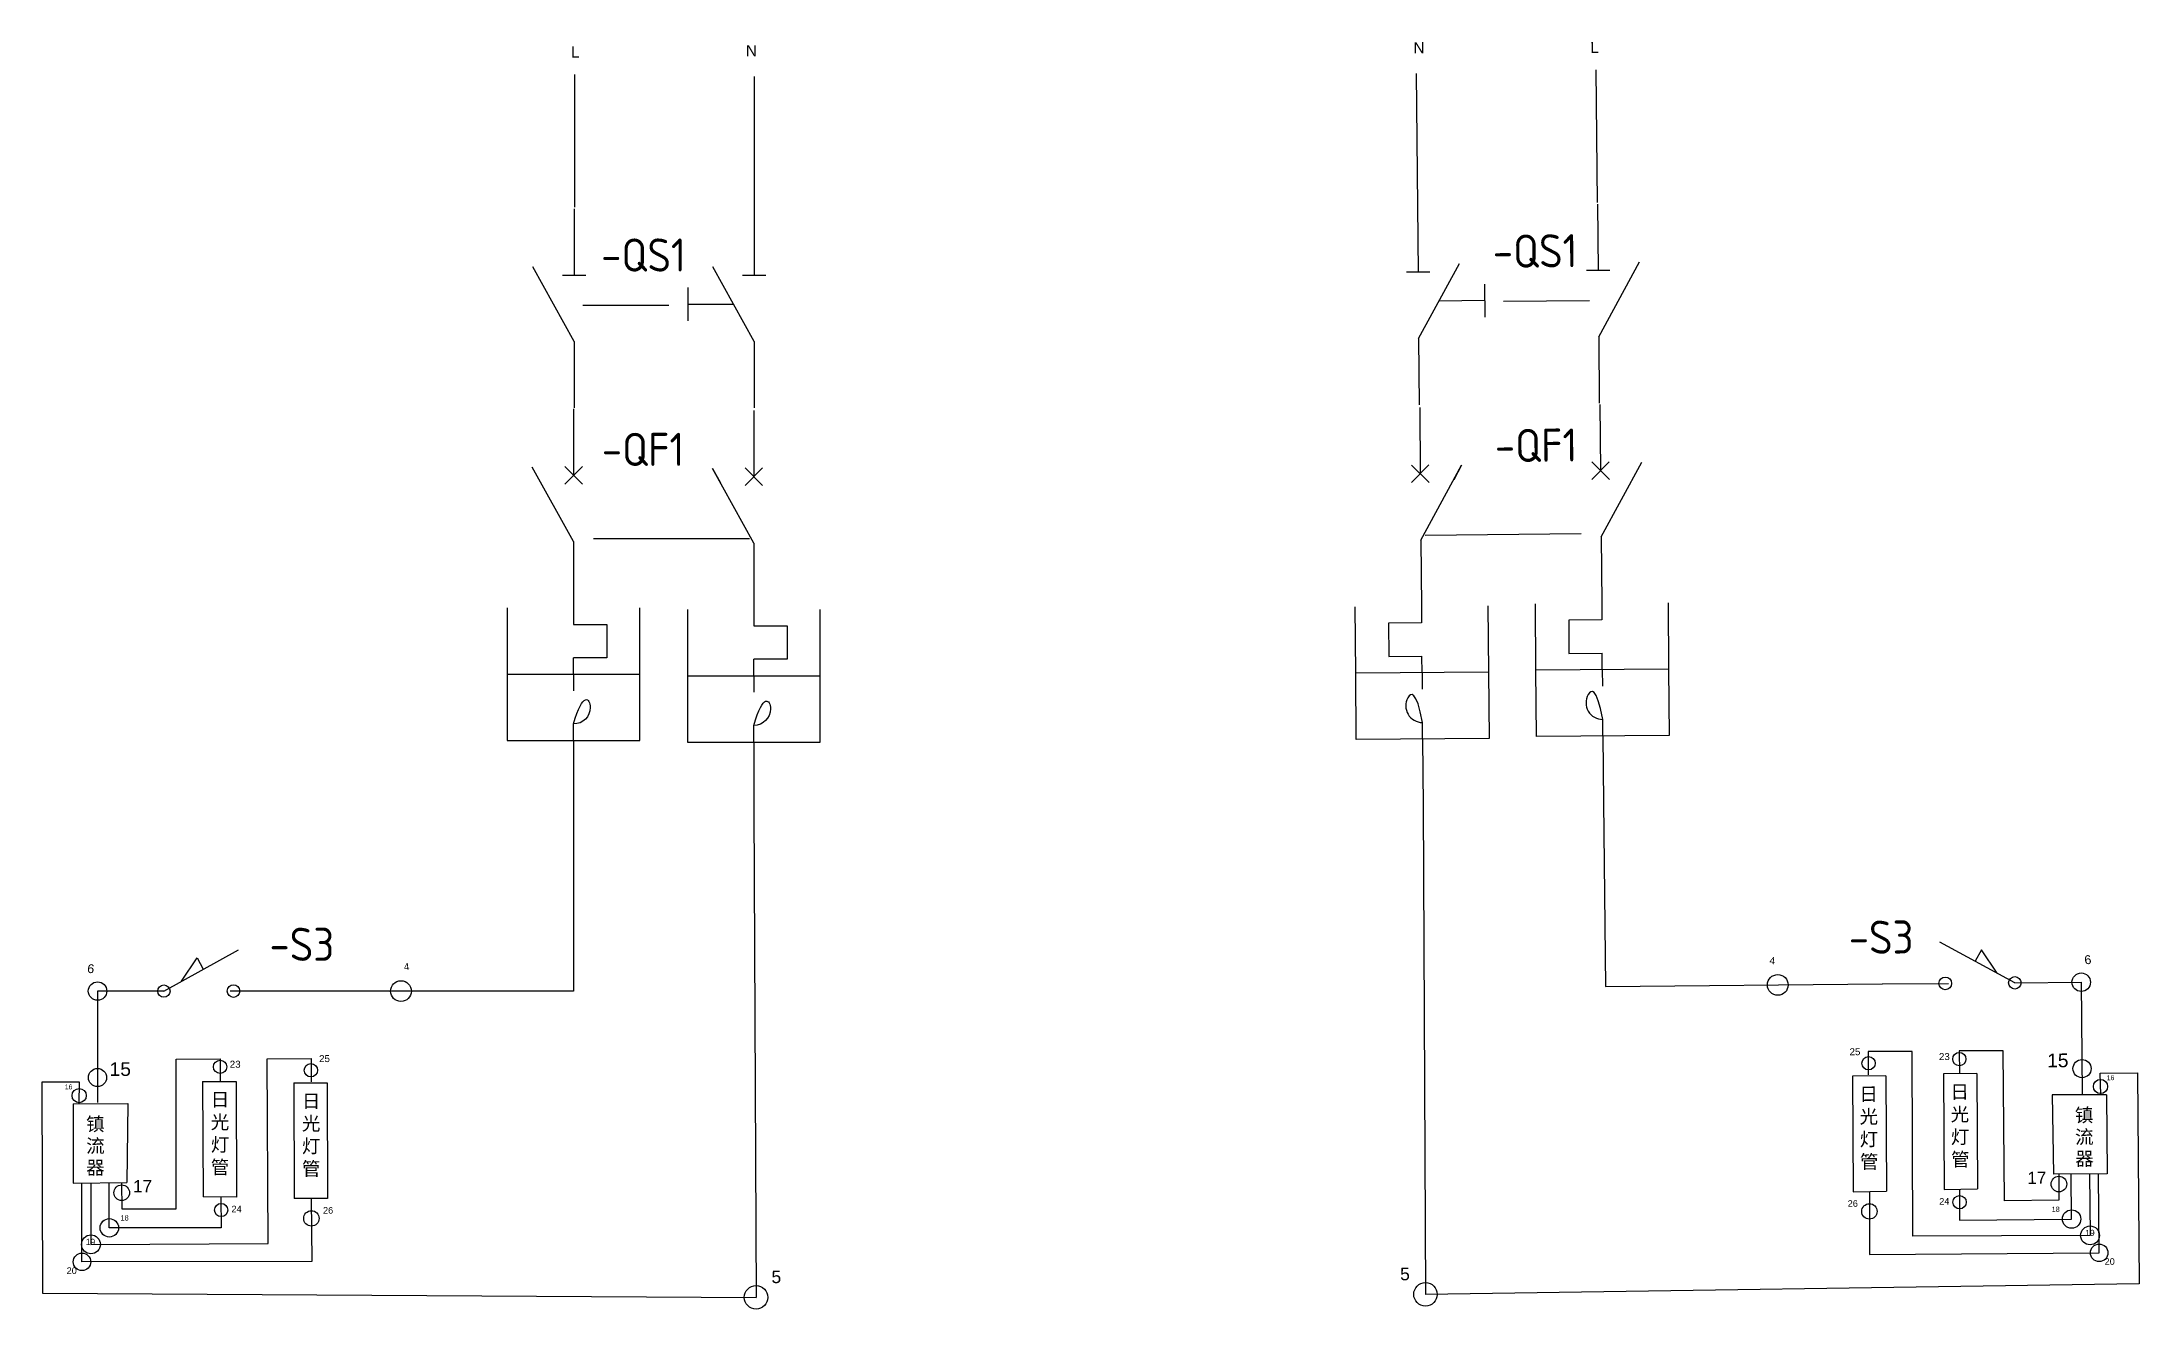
# Model space of a CAD drawing. Header units: millimetres. Extents: x 15164362800.9 to 15164362816.7, y 6890804910.8 to 6890804920.3.
import ezdxf
from ezdxf.enums import TextEntityAlignment as Align

# ---------------------------------------------------------------- set-up
doc = ezdxf.new("R2010")
doc.units = ezdxf.units.MM
for name, color, linetype in [('LINK', 9, 'Continuous'), ('SYMS', 7, 'Continuous'), ('TAGS', 51, 'Continuous')]:
    doc.layers.add(name, color=color, linetype=linetype)
doc.styles.get("Standard").update_dxf_attribs({"font": 'arial.ttf'})
doc.styles.add('WD_IEC', font='isocp2.shx', dxfattribs={"width": 0.9})

# ---------------------------------------------------------------- blocks, each defined once
blk = doc.blocks.new('VDS11Q65')
for p, q in [((0, 7.5), (0, 2.5)), ((0, -2.5), (-3.12, 3.13)), ((-0.88, 2.5), (0.88, 2.5)), ((-5, 1.56), (-5, -0.94)), ((-5, 0.31), (-1.56, 0.31)), ((0, -2.5), (0, -7.5))]:
    blk.add_line(p, q)
at = {"style": 'WD_IEC'}
for tag, p in [('INST', (-8, 10.5)), ('LOC', (-8, 7)), ('TAG1', (-8, 2.77)), ('RATING1', (-8, -6.35)), ('DESC1', (-8, -14.35)), ('DESC2', (-8, -17.85)), ('DESC3', (-8, -21.35))]:
    blk.add_attdef(tag, text='', height=2.5, dxfattribs=at).set_placement(p, align=Align.RIGHT)
at = {"style": 'WD_IEC', "flags": 1}
for tag, p, height in [('MFG', (2.75, 6.5), 1.5), ('X2TERM01', (0, 7.5), 0.32), ('CAT', (2.75, 4), 1.5), ('X4LINK', (-6.42, 0), 0.32), ('X1LINK', (-0.5, 0), 0.32), ('X8TERM02', (0, -7.5), 0.32), ('ASSYCODE', (1, -9), 1), ('FAMILY', (1, -10.5), 1), ('CATDESC', (1, -12), 1), ('CONTACT', (1, -13.5), 1)]:
    blk.add_attdef(tag, p, '', height=height, dxfattribs=at)
at = {"style": 'WD_IEC'}
blk.add_attdef('TERM01', text='', height=2, rotation=90, dxfattribs=at).set_placement((-1, 7.5), align=Align.RIGHT)
blk.add_attdef('TERM02', (-1, -7.5), '', height=2, rotation=90, dxfattribs=at)
at = {"lineweight": 15, "style": 'WD_IEC'}
blk.add_attdef('XREF', text='', height=2.5, dxfattribs=at).set_placement((-8, -10.35), align=Align.RIGHT)
blk = doc.blocks.new('VDS21Q65')
for p, q in [((0, 7.5), (0, 2.5)), ((0, -2.5), (-3.12, 3.13)), ((-0.88, 2.5), (0.88, 2.5)), ((0, -2.5), (0, -7.5))]:
    blk.add_line(p, q)
at = {"style": 'WD_IEC'}
for tag, p in [('INST', (-7.3, 9.14)), ('LOC', (-7.3, 5.64)), ('TAG2', (-7.3, 1.4)), ('RATING1', (-8, -6.66)), ('DESC1', (-8, -14.66)), ('DESC2', (-8, -18.16)), ('DESC3', (-8, -21.66))]:
    blk.add_attdef(tag, text='', height=2.5, dxfattribs=at).set_placement(p, align=Align.RIGHT)
blk.add_attdef('TERM01', text='', height=2, rotation=90, dxfattribs=at).set_placement((-1, 7.5), align=Align.RIGHT)
at = {"style": 'WD_IEC', "flags": 1}
for tag, p, height in [('X2TERM01', (0, 7.5), 0.32), ('X4LINK', (-3.29, 0), 0.32), ('X1LINK', (-0.5, 0), 0.32), ('X8TERM02', (0, -7.5), 0.32), ('FAMILY', (1, -10.81), 1), ('CONTACT', (1, -13.81), 1)]:
    blk.add_attdef(tag, p, '', height=height, dxfattribs=at)
at = {"style": 'WD_IEC'}
blk.add_attdef('TERM02', (-1, -7.5), '', height=2, rotation=90, dxfattribs=at)
at = {"lineweight": 15, "style": 'WD_IEC'}
blk.add_attdef('XREF', text='', height=2.5, dxfattribs=at).set_placement((-8, -10.66), align=Align.RIGHT)
blk = doc.blocks.new('VCB11Q9')
for p, q in [((0, 7.5), (0, 2.5)), ((-0.66, 1.84), (0.66, 3.16)), ((-0.66, 3.16), (0.66, 1.84)), ((0, -2.5), (-3.12, 3.12)), ((0, -2.5), (0, -7.5)), ((0, -7.5), (0, -8.75)), ((0, -8.75), (2.5, -8.75)), ((2.5, -8.75), (2.5, -11.25)), ((0, -12.5), (0, -11.25)), ((2.5, -11.25), (0, -11.25)), ((0, -12.5), (0, -13.75)), ((0, -17.5), (0, -16.25)), ((0, -17.5), (0, -22.5))]:
    blk.add_line(p, q)
for points in [[(-5, -7.5), (-5, -12.5), (5, -12.5), (5, -7.5)], [(-5, -12.5), (-5, -17.5), (5, -17.5), (5, -12.5)]]:
    blk.add_lwpolyline(points, close=True)
blk.add_arc((0, -15), 1.25, 270, 90)
at = {"style": 'WD_IEC'}
for tag, height, p in [('INST', 2.7, (-5.11, 11.44)), ('LOC', 2.7, (-5.11, 7.94)), ('TAG1', 2.5, (-5.11, 3.62)), ('RATING1', 2.5, (-7.62, -2.7)), ('DESC1', 2.7, (-7.62, -15.05)), ('DESC2', 2.7, (-6.83, -19.05)), ('DESC3', 2.7, (-6.83, -23.05))]:
    blk.add_attdef(tag, text='', height=height, dxfattribs=at).set_placement(p, align=Align.RIGHT)
blk.add_attdef('TERM01', text='', height=2, rotation=90, dxfattribs=at).set_placement((-1, 7.5), align=Align.RIGHT)
at = {"style": 'WD_IEC', "flags": 1}
for tag, p, height in [('X2TERM01', (0, 7.5), 0.32), ('X4LINK', (-2.15, -0.05), 0.32), ('X1LINK', (0.02, -0.05), 0.32), ('CONTACT', (-5.15, -7.55), 1), ('COMMON', (-3.9, -8.8), 1), ('ASSYCODE', (0.69, -18.77), 1), ('FAMILY', (0.69, -20.27), 1), ('CATDESC', (0.69, -21.77), 1), ('X8TERM02', (0, -22.5), 0.32)]:
    blk.add_attdef(tag, p, '', height=height, dxfattribs=at)
at = {"style": 'WD_IEC', "flags": 9}
for tag, p in [('MFG', (7.81, 5.44)), ('CAT', (7.81, 2.94))]:
    blk.add_attdef(tag, text='', height=1.5, dxfattribs=at).set_placement(p, align=Align.RIGHT)
at = {"lineweight": 15, "style": 'WD_IEC'}
blk.add_attdef('XREF', text='', height=2.5, dxfattribs=at).set_placement((-7.64, -5.95), align=Align.RIGHT)
at = {"style": 'WD_IEC'}
blk.add_attdef('TERM02', (-1, -22.5), '', height=2, rotation=90, dxfattribs=at)
blk = doc.blocks.new('VCB21Q9')
for p, q in [((0, 7.5), (0, 2.5)), ((-0.66, 1.84), (0.66, 3.16)), ((-0.66, 3.16), (0.66, 1.84)), ((0, -2.5), (-3.12, 3.12)), ((-3.12, 3.12), (-2.52, 2.03)), ((0, -2.5), (0, -7.5)), ((0, -7.5), (0, -8.75)), ((0, -8.75), (2.5, -8.75)), ((2.5, -8.75), (2.5, -11.25)), ((0, -12.5), (0, -11.25)), ((2.5, -11.25), (0, -11.25)), ((0, -12.5), (0, -13.75)), ((0, -17.5), (0, -16.25)), ((0, -17.5), (0, -22.5))]:
    blk.add_line(p, q)
for points in [[(-5, -7.5), (-5, -12.5), (5, -12.5), (5, -7.5)], [(-5, -12.5), (-5, -17.5), (5, -17.5), (5, -12.5)]]:
    blk.add_lwpolyline(points, close=True)
blk.add_arc((0, -15), 1.25, 270, 90)
at = {"style": 'WD_IEC'}
for tag, height, p in [('INST', 2.7, (-5.27, 11.72)), ('LOC', 2.7, (-5.27, 8.22)), ('TAG2', 2.5, (-5.27, 3.9)), ('DESC1', 2.7, (-8.62, -12.98)), ('DESC2', 2.7, (-7.83, -16.98)), ('DESC3', 2.7, (-7.83, -20.98))]:
    blk.add_attdef(tag, text='', height=height, dxfattribs=at).set_placement(p, align=Align.RIGHT)
blk.add_attdef('TERM01', text='', height=2, rotation=90, dxfattribs=at).set_placement((-1, 7.5), align=Align.RIGHT)
at = {"style": 'WD_IEC', "flags": 1}
for tag, p, height in [('X2TERM01', (0, 7.5), 0.32), ('X4LINK', (-2.15, -0.05), 0.32), ('X1LINK', (-0.13, -0.05), 0.32), ('CONTACT', (-5.15, -7.55), 1), ('FAMILY', (0.69, -20.27), 1), ('X8TERM02', (0, -22.5), 0.32)]:
    blk.add_attdef(tag, p, '', height=height, dxfattribs=at)
at = {"lineweight": 15, "style": 'WD_IEC'}
blk.add_attdef('XREF', text='', height=2.5, dxfattribs=at).set_placement((-5.27, 0.31), align=Align.RIGHT)
at = {"style": 'WD_IEC', "flags": 1}
blk.add_attdef('RATING1', text='', height=2.5, dxfattribs=at).set_placement((-8.42, -9.55), align=Align.RIGHT)
at = {"style": 'WD_IEC'}
blk.add_attdef('TERM02', (-1, -22.5), '', height=2, rotation=90, dxfattribs=at)
blk = doc.blocks.new('HLS11')
for p, q in [((-7.5, 0), (-2.5, 0)), ((2.5, 0), (-3.12, -3.12)), ((2.5, 0), (7.5, 0)), ((1.18, -0.74), (0, -2.5)), ((0, -2.5), (-0.47, -1.65))]:
    blk.add_line(p, q)
at = {"style": 'WD_IEC'}
for tag, p in [('INST', (-5, 11.12)), ('LOC', (-5, 7.62)), ('TAG1', (-5, 4.12)), ('DESC1', (-5, -10.63)), ('DESC2', (-5, -14.13)), ('DESC3', (-5, -17.63))]:
    blk.add_attdef(tag, text='', height=2.5, dxfattribs=at).set_placement(p, align=Align.RIGHT)
for tag, p, height, flags in [('MFG', (7.75, 6.5), 1.5, 1), ('CAT', (7.75, 4), 1.5, 1), ('TERM01', (-7.5, 1), 2, 8), ('X4TERM01', (-7.5, 0), 0.32, 1), ('X1TERM02', (7.5, 0), 0.32, 1), ('X2LINK', (0, -0.94), 0.32, 1), ('CONTACT', (11.25, -1.88), 1, 1), ('X8LINK', (0, -2.59), 0.32, 1), ('COMMON', (12.5, -3.13), 1, 1), ('FAMILY', (11, -4.88), 1, 1), ('ASSYCODE', (11, -7.5), 1, 1), ('CATDESC', (11, -10.5), 1, 1)]:
    blk.add_attdef(tag, p, '', height=height, dxfattribs=dict(at, flags=flags))
at = {"style": 'WD_IEC', "flags": 8}
blk.add_attdef('TERM02', text='', height=2, dxfattribs=at).set_placement((7.5, 1), align=Align.RIGHT)
at = {"lineweight": 15, "style": 'WD_IEC'}
for tag, p in [('XREF', (-5, -6.88)), ('WDTAGALT', (-5, -20.5))]:
    blk.add_attdef(tag, text='', height=2.5, dxfattribs=at).set_placement(p, align=Align.RIGHT)

msp = doc.modelspace()

# ---------------------------------------------------------------- linework, layer by layer
for p, q in [((15164362812.622141, 6890804920.108182), (15164362812.631109, 6890804919.108222)), ((15164362804.92436, 6890804920.073689), (15164362804.92436, 6890804919.073689)), ((15164362806.27866, 6890804920.058998), (15164362806.27866, 6890804919.060665)), ((15164362811.26803, 6890804920.081355), (15164362811.276979, 6890804919.083062)), ((15164362811.320629, 6890804914.563622), (15164362811.337391, 6890804910.87769)), ((15164362812.678989, 6890804914.586835), (15164362812.69305, 6890804913.198481)), ((15164362804.91699, 6890804914.552054), (15164362804.91538, 6890804913.16363)), ((15164362806.275511, 6890804914.541016), (15164362806.29178, 6890804910.855083)), ((15164362801.328699, 6890804913.163602), (15164362801.32827, 6890804912.322783)), ((15164362804.91538, 6890804913.16363), (15164362802.8272, 6890804913.16363)), ((15164362812.69305, 6890804913.198481), (15164362814.781139, 6890804913.217194)), ((15164362816.279579, 6890804913.230594), (15164362816.28755, 6890804912.389813)), ((15164362815.005541, 6890804912.708727), (15164362814.673441, 6890804912.70899)), ((15164362814.673441, 6890804912.70899), (15164362814.67503, 6890804912.531791)), ((15164362815.01165, 6890804911.316584), (15164362815.005541, 6890804912.708727)), ((15164362815.69199, 6890804912.71245), (15164362815.36047, 6890804912.712583)), ((15164362815.36047, 6890804912.712583), (15164362815.361959, 6890804912.546855)), ((15164362815.70211, 6890804911.583126), (15164362815.69199, 6890804912.71245)), ((15164362801.920919, 6890804912.650743), (15164362802.25242, 6890804912.653848)), ((15164362801.920919, 6890804911.521375), (15164362801.920919, 6890804912.650743)), ((15164362802.25242, 6890804912.653848), (15164362802.25242, 6890804912.488113)), ((15164362802.60737, 6890804912.653172), (15164362802.939449, 6890804912.656412)), ((15164362802.613741, 6890804911.261031), (15164362802.60737, 6890804912.653172)), ((15164362802.939449, 6890804912.656412), (15164362802.939449, 6890804912.479205)), ((15164362814.807409, 6890804912.524743), (15164362814.55554, 6890804912.522486)), ((15164362814.55554, 6890804912.522486), (15164362814.56016, 6890804911.650903)), ((15164362814.807409, 6890804912.524743), (15164362814.81205, 6890804911.654915)), ((15164362815.49403, 6890804912.54183), (15164362815.242161, 6890804912.539573)), ((15164362815.242161, 6890804912.539573), (15164362815.24678, 6890804911.667989)), ((15164362815.49403, 6890804912.54183), (15164362815.498659, 6890804911.672001)), ((15164362816.422239, 6890804912.545694), (15164362816.7048, 6890804912.548227)), ((15164362816.426889, 6890804912.382609), (15164362816.422239, 6890804912.545694)), ((15164362816.7048, 6890804912.548227), (15164362816.71559, 6890804910.956373)), ((15164362801.19219, 6890804912.477451), (15164362800.90962, 6890804912.477451)), ((15164362800.90962, 6890804912.477451), (15164362800.91309, 6890804910.885565)), ((15164362801.188999, 6890804912.314331), (15164362801.19219, 6890804912.477451)), ((15164362802.120399, 6890804912.481905), (15164362802.37228, 6890804912.481905)), ((15164362802.120399, 6890804912.481905), (15164362802.12355, 6890804911.61207)), ((15164362802.37228, 6890804912.481905), (15164362802.37546, 6890804911.610315)), ((15164362802.80714, 6890804912.470972), (15164362803.059019, 6890804912.470972)), ((15164362802.80714, 6890804912.470972), (15164362802.810301, 6890804911.601137)), ((15164362803.059019, 6890804912.470972), (15164362803.06221, 6890804911.599382)), ((15164362816.47118, 6890804912.382686), (15164362816.059759, 6890804912.381968)), ((15164362816.059759, 6890804912.381968), (15164362816.07119, 6890804911.784567)), ((15164362816.47118, 6890804912.382686), (15164362816.47537, 6890804911.785411)), ((15164362801.144711, 6890804912.314011), (15164362801.55612, 6890804912.31698)), ((15164362801.144711, 6890804912.314011), (15164362801.14588, 6890804911.716722)), ((15164362801.55612, 6890804912.31698), (15164362801.550039, 6890804911.7195)), ((15164362801.14588, 6890804911.716722), (15164362801.550039, 6890804911.7195)), ((15164362801.41744, 6890804911.378988), (15164362801.417459, 6890804911.718006)), ((15164362801.509489, 6890804911.719222), (15164362801.5124, 6890804911.521375)), ((15164362816.47537, 6890804911.785411), (15164362816.07119, 6890804911.784567)), ((15164362816.11174, 6890804911.784653), (15164362816.110609, 6890804911.586786)), ((15164362816.206841, 6890804911.445257), (15164362816.203779, 6890804911.784261)), ((15164362816.342211, 6890804911.785133), (15164362816.34634, 6890804911.322066)), ((15164362816.41527, 6890804911.190551), (15164362816.40991, 6890804911.785275)), ((15164362801.2113, 6890804911.122424), (15164362801.21133, 6890804911.717173)), ((15164362801.27903, 6890804911.717638), (15164362801.279051, 6890804911.254553)), ((15164362802.37546, 6890804911.610315), (15164362802.12355, 6890804911.612071)), ((15164362802.25881, 6890804911.611128), (15164362802.260811, 6890804911.378988)), ((15164362803.06221, 6890804911.599382), (15164362802.810301, 6890804911.601138)), ((15164362802.93943, 6890804911.600239), (15164362802.94264, 6890804911.125664)), ((15164362814.56016, 6890804911.650903), (15164362814.81205, 6890804911.654916)), ((15164362814.68292, 6890804911.65286), (15164362814.683969, 6890804911.178275)), ((15164362815.24678, 6890804911.667989), (15164362815.498659, 6890804911.672002)), ((15164362815.36342, 6890804911.669847), (15164362815.363501, 6890804911.437699)), ((15164362816.110609, 6890804911.586786), (15164362815.70211, 6890804911.583126)), ((15164362801.5124, 6890804911.521375), (15164362801.920919, 6890804911.521375)), ((15164362815.363501, 6890804911.437699), (15164362816.206841, 6890804911.445256)), ((15164362801.279051, 6890804911.254553), (15164362802.613741, 6890804911.261031)), ((15164362802.260811, 6890804911.378988), (15164362801.41744, 6890804911.378987)), ((15164362816.34634, 6890804911.322066), (15164362815.01165, 6890804911.316584)), ((15164362802.94264, 6890804911.125664), (15164362801.2113, 6890804911.122424)), ((15164362814.683969, 6890804911.178275), (15164362816.41527, 6890804911.190551)), ((15164362816.71559, 6890804910.956373), (15164362811.337391, 6890804910.877688)), ((15164362800.91309, 6890804910.885565), (15164362806.29178, 6890804910.855081))]:
    msp.add_line(p, q)
for centre, radius in [((15164362816.279579, 6890804913.230594), 0.069471), ((15164362801.328699, 6890804913.163602), 0.069471), ((15164362801.828699, 6890804913.163602), 0.046815), ((15164362802.35346, 6890804913.163602), 0.047255), ((15164362803.61577, 6890804913.163631), 0.07815), ((15164362813.992599, 6890804913.210128), 0.07815), ((15164362815.254869, 6890804913.221411), 0.047255), ((15164362815.7796, 6890804913.226113), 0.046815), ((15164362814.676941, 6890804912.619466), 0.05), ((15164362815.361019, 6890804912.651177), 0.05), ((15164362801.328369, 6890804912.512135), 0.068241), ((15164362802.252411, 6890804912.59244), 0.05), ((15164362802.93676, 6890804912.56686), 0.05), ((15164362816.285761, 6890804912.579156), 0.068241), ((15164362801.190201, 6890804912.375891), 0.053631), ((15164362816.425131, 6890804912.444156), 0.053631), ((15164362816.111309, 6890804911.708971), 0.058925), ((15164362801.510611, 6890804911.643548), 0.058925), ((15164362802.260151, 6890804911.513206), 0.05), ((15164362814.68326, 6890804911.502739), 0.058183), ((15164362815.362961, 6890804911.571918), 0.05), ((15164362801.41744, 6890804911.378988), 0.069478), ((15164362802.940439, 6890804911.450122), 0.058183), ((15164362816.206841, 6890804911.445257), 0.069478), ((15164362801.279051, 6890804911.254553), 0.071176), ((15164362816.34634, 6890804911.322066), 0.071176), ((15164362816.41527, 6890804911.190552), 0.0661), ((15164362801.2113, 6890804911.122425), 0.0661), ((15164362806.29178, 6890804910.855081), 0.0884), ((15164362811.337391, 6890804910.877688), 0.0884)]:
    msp.add_circle(centre, radius)
at = {"layer": 'LINK'}
for points in [[(15164362812.57457, 6890804918.367139), (15164362811.926571, 6890804918.361332)], [(15164362804.987539, 6890804918.333143), (15164362805.635559, 6890804918.333143)], [(15164362805.06724, 6890804916.576266), (15164362806.24238, 6890804916.576266)], [(15164362812.510611, 6890804916.609618), (15164362811.33552, 6890804916.599088)]]:
    msp.add_lwpolyline(points, dxfattribs=at)

# ---------------------------------------------------------------- block references
at = {"layer": 'SYMS', "xscale": 0.1, "yscale": 0.1, "zscale": 0.1}
for name, p in [('VDS21Q65', (15164362804.92168, 6890804918.310665)), ('VCB21Q9', (15164362806.275511, 6890804916.791016))]:
    msp.add_blockref(name, p, dxfattribs=at)
at = {"layer": 'SYMS'}
ref = msp.add_blockref('VDS11Q65', (15164362806.27866, 6890804918.310665), dxfattribs=dict(at, xscale=0.1, yscale=0.1, zscale=0.1))
ref.add_attrib('TAG1', '-QS1', dxfattribs={"layer": 'TAGS', "height": 0.25, "style": 'WD_IEC'}).set_placement((15164362805.76297, 6890804918.587239), align=Align.RIGHT)
ref = msp.add_blockref('VDS11Q65', (15164362811.283701, 6890804918.333092), dxfattribs=dict(at, xscale=-0.1, yscale=0.1, zscale=0.1, rotation=0.5134618372666733))
ref.add_attrib('TAG1', '-QS1', dxfattribs={"layer": 'TAGS', "height": 0.25, "rotation": 0.5134621, "style": 'WD_IEC'}).set_placement((15164362812.48436, 6890804918.620438), align=Align.RIGHT)
at = {"layer": 'SYMS', "xscale": -0.1, "yscale": 0.1, "zscale": 0.1, "rotation": 0.5134618372666733}
for name, p in [('VDS21Q65', (15164362812.640619, 6890804918.345252)), ('VCB21Q9', (15164362811.300461, 6890804916.813531))]:
    msp.add_blockref(name, p, dxfattribs=at)
at = {"layer": 'SYMS'}
ref = msp.add_blockref('VCB11Q9', (15164362812.658831, 6890804916.836744), dxfattribs=dict(at, xscale=-0.1, yscale=0.1, zscale=0.1, rotation=0.5134618372666733))
ref.add_attrib('TAG1', '-QF1', dxfattribs={"layer": 'TAGS', "height": 0.25, "rotation": 0.5134621, "style": 'WD_IEC'}).set_placement((15164362812.48357, 6890804917.155221), align=Align.RIGHT)
ref = msp.add_blockref('VCB11Q9', (15164362804.91699, 6890804916.802054), dxfattribs=dict(at, xscale=0.1, yscale=0.1, zscale=0.1))
ref.add_attrib('TAG1', '-QF1', dxfattribs={"layer": 'TAGS', "height": 0.25, "style": 'WD_IEC'}).set_placement((15164362805.75189, 6890804917.122089), align=Align.RIGHT)
ref = msp.add_blockref('HLS11', (15164362802.078699, 6890804913.163602), dxfattribs=dict(at, xscale=0.1, yscale=0.1, zscale=0.1, rotation=180))
ref.add_attrib('TAG1', '-S3', dxfattribs={"layer": 'TAGS', "height": 0.25, "style": 'WD_IEC'}).set_placement((15164362803.112619, 6890804913.391411), align=Align.RIGHT)
ref = msp.add_blockref('HLS11', (15164362815.52961, 6890804913.223873), dxfattribs=dict(at, xscale=-0.1, yscale=0.1, zscale=0.1, rotation=180.5134618372667))
ref.add_attrib('TAG1', '-S3', dxfattribs={"layer": 'TAGS', "height": 0.25, "rotation": 0.5134621, "style": 'WD_IEC'}).set_placement((15164362815.016529, 6890804913.447092), align=Align.RIGHT)

# ---------------------------------------------------------------- texts
for s, height, p in [('L', 0.08329, (15164362804.896521, 6890804920.201011)), ('N', 0.08329, (15164362806.214979, 6890804920.210804)), ('25', 0.052511, (15164362802.99851, 6890804912.628474)), ('15', 0.1034019, (15164362801.419861, 6890804912.524107)), ('23', 0.0528022, (15164362802.32509, 6890804912.585826)), ('16', 0.0369244, (15164362801.08217, 6890804912.423061)), ('镇', 0.102032, (15164362801.242861, 6890804912.110277)), ('流', 0.102032, (15164362801.242861, 6890804911.946372)), ('器', 0.102032, (15164362801.242861, 6890804911.782467)), ('17', 0.0918349, (15164362801.596939, 6890804911.646755)), ('18', 0.0393734, (15164362801.50198, 6890804911.434053)), ('24', 0.0493256, (15164362802.338409, 6890804911.496137)), ('26', 0.0493256, (15164362803.02804, 6890804911.486284)), ('19', 0.0457458, (15164362801.23996, 6890804911.250773)), ('20', 0.0492172, (15164362801.095779, 6890804911.031594)), ('5', 0.094673, (15164362806.407921, 6890804910.962223))]:
    msp.add_text(s, height=height).set_placement(p)
for s, height, rotation, p in [('N', 0.08329, 0.5134621, (15164362811.247009, 6890804920.232978)), ('L', 0.08329, 0.5134621, (15164362812.57976, 6890804920.235128)), ('6', 0.066782, 354.0003021, (15164362801.2488, 6890804913.302312)), ('4', 0.053272, 5.8988561, (15164362803.639931, 6890804913.319265)), ('4', 0.053272, 354.6146087, (15164362813.92849, 6890804913.369174)), ('6', 0.066782, 6.5131622, (15164362816.307449, 6890804913.364217)), ('25', 0.052511, 0.5134621, (15164362814.533831, 6890804912.679801)), ('23', 0.0528022, 0.5134621, (15164362815.20756, 6890804912.643188)), ('15', 0.1034019, 0.5134621, (15164362816.02354, 6890804912.588779)), ('16', 0.0369244, 0.5134621, (15164362816.472111, 6890804912.491749)), ('镇', 0.102032, 0.5134621, (15164362816.23233, 6890804912.176804)), ('流', 0.102032, 0.5134621, (15164362816.233801, 6890804912.012905)), ('器', 0.102032, 0.5134621, (15164362816.23527, 6890804911.849007)), ('17', 0.0918349, 0.5134621, (15164362815.874109, 6890804911.710053)), ('26', 0.0493256, 0.5134621, (15164362814.51984, 6890804911.537439)), ('24', 0.0493256, 0.5134621, (15164362815.20953, 6890804911.553472)), ('18', 0.0393734, 0.5134621, (15164362816.05706, 6890804911.498982)), ('19', 0.0457458, 0.5134621, (15164362816.31023, 6890804911.317964)), ('20', 0.0492172, 0.5134621, (15164362816.4564, 6890804911.100085)), ('5', 0.094673, 0.5134621, (15164362811.146549, 6890804910.983126))]:
    msp.add_text(s, height=height, rotation=rotation).set_placement(p)
at = {"char_height": 0.10203171, "attachment_point": 1}
for insert in [(15164362802.18235, 6890804912.397148), (15164362802.869101, 6890804912.386215)]:
    msp.add_mtext_dynamic_manual_height_columns('{\\fSimSun|b0|i0|c134|p2;日光灯管}', width=0.15460587, gutter_width=0.510159, heights=[0], dxfattribs=dict(at, insert=insert))
at = {"char_height": 0.10203171, "attachment_point": 3, "rotation": 0.5134618}
for insert in [(15164362814.74622, 6890804912.439435), (15164362815.432831, 6890804912.456521)]:
    msp.add_mtext_dynamic_manual_height_columns('{\\fSimSun|b0|i0|c134|p2;日光灯管}', width=0.15460587, gutter_width=0.510159, heights=[0], dxfattribs=dict(at, insert=insert))

doc.saveas('drawing.dxf')
